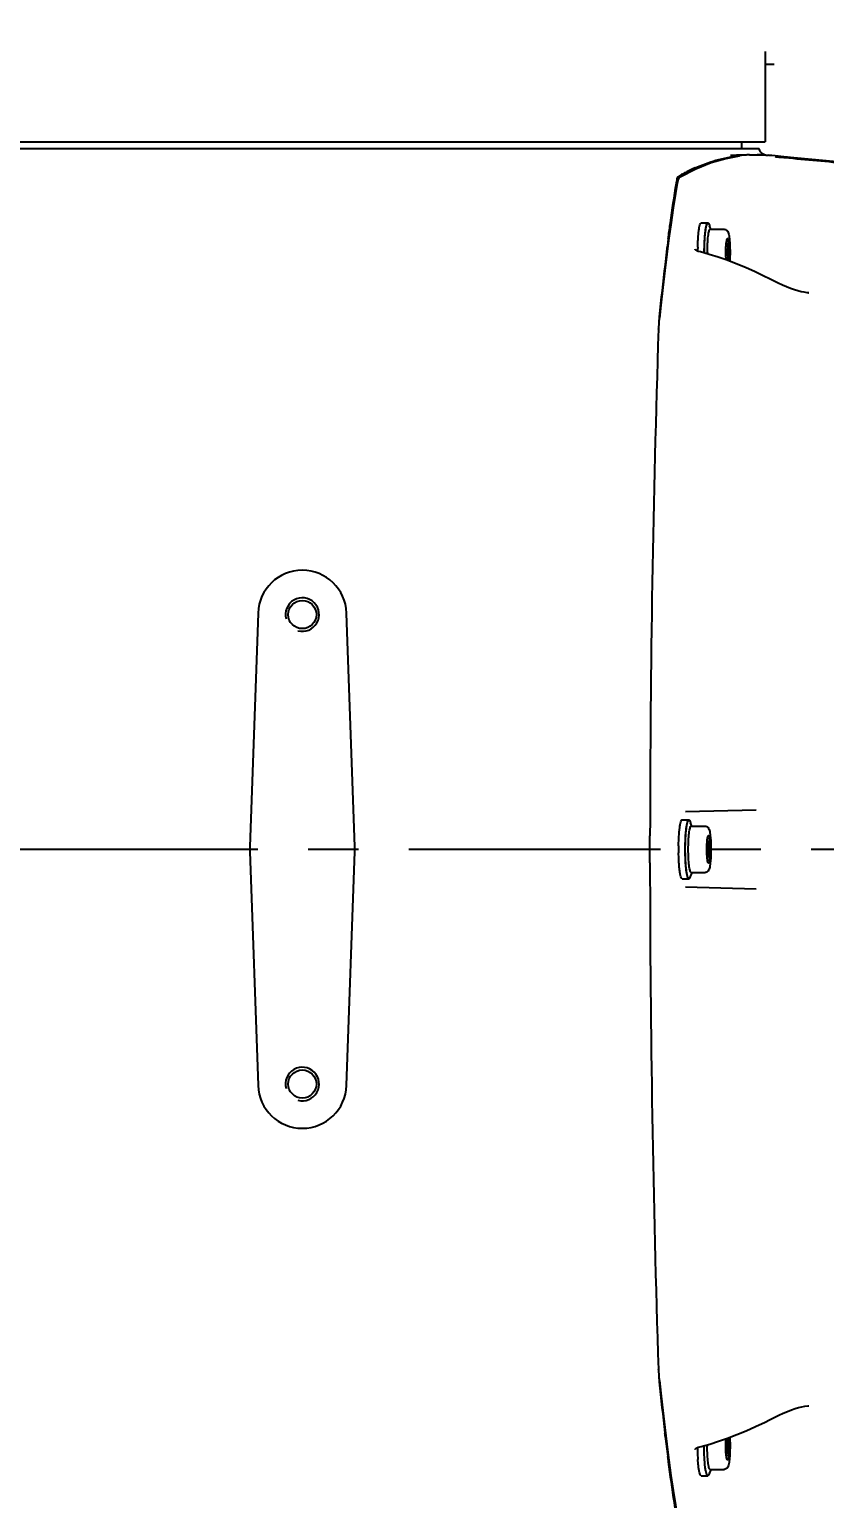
# Model space of a CAD drawing. Header units: millimetres. Extents: x 5828 to 6704, y 123 to 421.
# Drawn here: x 6606.85 to 6612.77, y 225.04 to 236 of the extents above; entities that cross this region are included whole.
import ezdxf

# ---------------------------------------------------------------- set-up
doc = ezdxf.new("R2010")
doc.units = ezdxf.units.MM
doc.linetypes.add('BANKLINE1', pattern=[5.5, 4, -1.5])
doc.linetypes.add('CENTER', pattern=[0.6, 0.375, -0.075, 0.075, -0.075])
doc.layers.add('00_COMPONENTS', color=7, linetype='BANKLINE1')
doc.layers.add('外形图', color=7, linetype='Continuous')
doc.styles.add('微软雅黑', font='msyh.ttc', dxfattribs={"height": 2.1})
doc.dimstyles.new('尺寸标注_1_20比例', dxfattribs={"dimtxt": 2.1, "dimasz": 1.7, "dimexe": 0.5, "dimexo": 0.4, "dimgap": 0.5, "dimtad": 1, "dimdec": 1, "dimlfac": 20, "dimdsep": 46, "dimtxsty": '微软雅黑', "dimcen": 0.09, "dimadec": 0, "dimazin": 0, "dimtp": 0.01, "dimtm": 0.01, "dimtfac": 1, "dimtdec": 1, "dimtofl": 0, "dimtmove": 0, "dimatfit": 3, "dimfxl": 1, "dimtolj": 1, "dimarcsym": 0})

# ---------------------------------------------------------------- blocks, each defined once
blk = doc.blocks.new('*D1537')
at = {"layer": '00_COMPONENTS', "color": 0, "linetype": 'ByBlock', "lineweight": -2, "ltscale": 20}
for p, q in [((6664.494, 238.543), (6655.571, 236.97)), ((6569.885, 229.883), (6574.569, 229.883))]:
    blk.add_line(p, q, dxfattribs=at)
blk.add_arc((6615.38, 229.883), 41.311, 12.358, 177.642, dxfattribs=at)
at = {"layer": '00_COMPONENTS', "color": 0}
for points in [[(6655.456, 238.669), (6656.011, 238.779), (6656.063, 237.056)], [(6573.821, 231.588), (6574.387, 231.577), (6574.069, 229.883)]]:
    blk.add_solid(points, dxfattribs=at)
at = {"layer": 'Defpoints', "color": 0}
for p in [(6631.742, 267.815), (6664.888, 238.613), (6569.485, 229.883), (6615.38, 229.883)]:
    blk.add_point(p, dxfattribs=at)
at = {"layer": '00_COMPONENTS', "color": 0, "insert": (6611.641, 272.621), "char_height": 2.1, "attachment_point": 5, "rotation": 5, "style": '微软雅黑'}
blk.add_mtext('\\A1;-\\A1;170%%d', dxfattribs=at)
blk = doc.blocks.new('*D1538')
at = {"layer": '00_COMPONENTS', "color": 0, "linetype": 'ByBlock', "lineweight": -2, "ltscale": 20}
for p, q in [((6574.469, 229.883), (6574.639, 229.883)), ((6649.886, 223.799), (6656.487, 222.635))]:
    blk.add_line(p, q, dxfattribs=at)
blk.add_arc((6615.38, 229.883), 41.241, 182.3619, 347.6381, dxfattribs=at)
at = {"layer": '00_COMPONENTS', "color": 0}
for points in [[(6574.457, 228.189), (6573.89, 228.177), (6574.139, 229.883)], [(6655.943, 220.999), (6655.387, 221.109), (6655.995, 222.721)]]:
    blk.add_solid(points, dxfattribs=at)
at = {"layer": 'Defpoints', "color": 0}
for p in [(6574.069, 229.883), (6615.38, 229.883), (6649.492, 223.868), (6592.718, 195.426)]:
    blk.add_point(p, dxfattribs=at)
at = {"layer": '00_COMPONENTS', "color": 0, "insert": (6611.924, 190.383), "char_height": 2.1, "attachment_point": 5, "rotation": 355, "style": '微软雅黑'}
blk.add_mtext('\\A1;+\\A1;170%%d', dxfattribs=at)

msp = doc.modelspace()

# ---------------------------------------------------------------- linework, layer by layer
at = {"layer": '外形图', "linetype": 'Continuous'}
for p, q in [((6612.33, 235.8316), (6612.33, 235.2829)), ((6612.398, 235.7329), (6612.33, 235.7329)), ((6612.33, 235.2829), (6612.33, 235.1579)), ((6603.5111, 235.1579), (6612.3298, 235.1579)), ((6603.5126, 235.1079), (6612.2838, 235.1079)), ((6612.155, 235.1579), (6612.155, 235.1079)), ((6612.2135, 235.0601), (6612.2146, 235.0602)), ((6612.2146, 235.0602), (6612.2256, 235.0605)), ((6612.2256, 235.0605), (6612.2315, 235.0607)), ((6612.2315, 235.0607), (6612.2478, 235.0609)), ((6612.3214, 235.0581), (6612.2488, 235.0579)), ((6612.3797, 235.054), (6612.3214, 235.0581)), ((6611.8124, 234.9537), (6611.6965, 234.8945)), ((6611.9275, 234.9994), (6611.8124, 234.9537)), ((6612.4059, 235.0515), (6612.3772, 235.0543)), ((6612.3797, 235.054), (6612.3772, 235.0543)), ((6612.4918, 235.0433), (6612.4059, 235.0515)), ((6612.4146, 235.0434), (6612.4118, 235.0437)), ((6612.418, 235.043), (6612.4146, 235.0434)), ((6612.4242, 235.0424), (6612.418, 235.043)), ((6612.4343, 235.0413), (6612.4242, 235.0424)), ((6612.4477, 235.0401), (6612.4343, 235.0413)), ((6612.4682, 235.0382), (6612.4476, 235.0401)), ((6612.5074, 235.0345), (6612.4682, 235.0382)), ((6613.0594, 234.9892), (6612.4918, 235.0433)), ((6612.509, 235.0405), (6612.5232, 235.0392)), ((6611.669, 234.8477), (6611.6722, 234.8665)), ((6611.6747, 234.8517), (6611.6738, 234.8467)), ((6611.6965, 234.8945), (6611.6963, 234.8944)), ((6611.854, 234.5529), (6611.9036, 234.5529)), ((6611.9245, 234.5054), (6611.916, 234.5303)), ((6611.6124, 234.4394), (6611.5969, 234.3203)), ((6611.6075, 234.4318), (6611.6085, 234.4391)), ((6611.6085, 234.4391), (6611.6098, 234.4489)), ((6611.9207, 234.5054), (6612.0251, 234.5054)), ((6611.8076, 234.3574), (6611.8075, 234.3578)), ((6611.849, 234.3358), (6611.834, 234.3397)), ((6612.0529, 234.3769), (6612.0385, 234.3769)), ((6612.0529, 234.2889), (6612.0385, 234.2889)), ((6612.3583, 234.1377), (6612.3254, 234.1543)), ((6612.3918, 234.1209), (6612.3583, 234.1377)), ((6611.5672, 234.0708), (6611.553, 233.9406)), ((6612.6543, 234.0318), (6612.6548, 234.0317)), ((6611.553, 233.9406), (6611.5429, 233.8422)), ((6611.5351, 233.7599), (6611.5352, 233.7638)), ((6608.5499, 231.6444), (6608.489, 229.9003)), ((6609.2709, 229.9003), (6609.21, 231.6444)), ((6611.736, 230.1635), (6612.2643, 230.1775)), ((6611.7118, 230.1029), (6611.7614, 230.1029)), ((6611.7824, 230.0554), (6611.7739, 230.0803)), ((6611.7786, 230.0554), (6611.883, 230.0554)), ((6611.9108, 229.9269), (6611.8964, 229.9269)), ((6608.489, 229.8654), (6608.5499, 228.1214)), ((6609.21, 228.1214), (6609.2709, 229.8654)), ((6611.9108, 229.8389), (6611.8964, 229.8389)), ((6611.7824, 229.7104), (6611.7739, 229.6854)), ((6611.7786, 229.7104), (6611.883, 229.7104)), ((6611.7118, 229.6629), (6611.7614, 229.6629)), ((6611.736, 229.6022), (6612.2643, 229.5883)), ((6611.5352, 226.002), (6611.5351, 226.0059)), ((6611.5429, 225.9236), (6611.5527, 225.8282)), ((6612.3621, 225.63), (6612.3973, 225.6476)), ((6612.6544, 225.734), (6612.6541, 225.734)), ((6611.5815, 225.5712), (6611.5965, 225.4483)), ((6611.5836, 225.5239), (6611.5827, 225.5315)), ((6612.329, 225.6132), (6612.3621, 225.63)), ((6611.5851, 225.5118), (6611.5836, 225.5239)), ((6611.5857, 225.5065), (6611.5851, 225.5118)), ((6611.5965, 225.4483), (6611.6121, 225.3291)), ((6611.834, 225.4261), (6611.8529, 225.431)), ((6612.0519, 225.4769), (6612.0385, 225.4769)), ((6611.6062, 225.3439), (6611.6046, 225.3564)), ((6611.6068, 225.3396), (6611.6062, 225.3439)), ((6611.6085, 225.3267), (6611.6068, 225.3396)), ((6611.6098, 225.3169), (6611.6085, 225.3267)), ((6612.0519, 225.3889), (6612.0385, 225.3889)), ((6611.8529, 225.2129), (6611.9025, 225.2129)), ((6611.916, 225.2354), (6611.9159, 225.2351)), ((6611.9245, 225.2604), (6611.916, 225.2354)), ((6611.9197, 225.2604), (6612.0241, 225.2604)), ((6612.0241, 225.2604), (6612.0251, 225.2604))]:
    msp.add_line(p, q, dxfattribs=at)
at = {"layer": '外形图', "linetype": 'CENTER', "ltscale": 5}
msp.add_line((6549.6738, 229.8829), (6676.2752, 229.8829), dxfattribs=at)
at = {"layer": '外形图', "linetype": 'Continuous'}
for points in [[(6612.3252, 235.0615), (6612.3216, 235.0629), (6612.3167, 235.0653), (6612.3104, 235.0693), (6612.3033, 235.075), (6612.2963, 235.0827), (6612.2899, 235.0924), (6612.2848, 235.1042), (6612.2838, 235.1079)], [(6612.1372, 235.0494), (6612.0359, 235.0306), (6611.9275, 234.9994)], [(6612.4118, 235.0437), (6612.4098, 235.0439), (6612.409, 235.044), (6612.4084, 235.0441), (6612.408, 235.0442), (6612.4078, 235.0442)], [(6611.6738, 234.8467), (6611.6616, 234.7728), (6611.6448, 234.6657), (6611.6284, 234.5546), (6611.6124, 234.4394)], [(6611.6781, 234.8666), (6611.6769, 234.8621), (6611.6758, 234.8571), (6611.6747, 234.8517)], [(6611.6809, 234.8748), (6611.6794, 234.8709), (6611.6781, 234.8666)], [(6611.6963, 234.8944), (6611.6935, 234.8926), (6611.6899, 234.8894), (6611.6868, 234.8859), (6611.6844, 234.8822), (6611.6825, 234.8785), (6611.6809, 234.8748)], [(6611.5969, 234.3203), (6611.5818, 234.1974), (6611.5672, 234.0708)], [(6611.834, 234.3397), (6611.8306, 234.3407), (6611.8258, 234.3424), (6611.8214, 234.3445), (6611.8174, 234.3469), (6611.814, 234.3494), (6611.8112, 234.352), (6611.8092, 234.3543), (6611.8081, 234.3562), (6611.8076, 234.3574)], [(6612.3254, 234.1543), (6612.2546, 234.1883), (6612.1844, 234.2196), (6612.1151, 234.2482), (6612.0468, 234.274), (6611.9795, 234.2972), (6611.9135, 234.3177), (6611.849, 234.3358)], [(6612.6548, 234.0317), (6612.643, 234.0324), (6612.6218, 234.0351), (6612.5987, 234.0397), (6612.574, 234.0462), (6612.5477, 234.0544), (6612.5198, 234.0644), (6612.4903, 234.076), (6612.4592, 234.0892), (6612.4264, 234.1042), (6612.3918, 234.1209)], [(6611.5527, 225.8282), (6611.5669, 225.6979), (6611.5815, 225.5712)], [(6612.3973, 225.6476), (6612.4325, 225.6644), (6612.4654, 225.6792), (6612.4962, 225.6922), (6612.5255, 225.7035), (6612.5534, 225.7133), (6612.5796, 225.7212), (6612.6041, 225.7273), (6612.6268, 225.7315), (6612.6474, 225.7337), (6612.6546, 225.734)], [(6611.8529, 225.431), (6611.9174, 225.4492), (6611.9834, 225.4698), (6612.0506, 225.4931), (6612.1189, 225.5191), (6612.1881, 225.5477), (6612.2582, 225.5791), (6612.329, 225.6132)], [(6611.8136, 225.416), (6611.817, 225.4186), (6611.8211, 225.4211), (6611.8258, 225.4233), (6611.8309, 225.4252), (6611.834, 225.4261)], [(6611.6121, 225.3291), (6611.628, 225.2138), (6611.6444, 225.1026), (6611.6612, 224.9954), (6611.6738, 224.9191)], [(6611.8075, 225.408), (6611.8077, 225.4085), (6611.8082, 225.4097), (6611.8093, 225.4115), (6611.8111, 225.4136), (6611.8136, 225.416)]]:
    msp.add_lwpolyline(points, dxfattribs=at)
for centre in [(6608.88, 231.6329), (6608.88, 228.1329)]:
    msp.add_circle(centre, 0.105, dxfattribs=at)
for centre, radius, start, end in [((6612.4601, 226.0383), 9.0254, 91.87666, 92.47154), ((6612.2487, 234.05), 1.0107, 93.96725, 96.13565), ((6612.2529, 233.989), 1.0719, 92.10743, 93.96805), ((6612.2842, 234.2894), 0.7706, 82.92928, 84.9365), ((6612.3603, 233.7183), 1.3612, 113.94406, 116.84528), ((6612.077, 230.4125), 4.6481, 84.66666, 85.047), ((6611.9156, 234.8257), 0.2469, 169.1096, 170.49401), ((6612.4207, 233.6013), 1.4929, 118.23191, 119.59601), ((6612.3944, 233.6504), 1.4372, 116.8328, 118.23183), ((6627.9114, 232.2805), 16.4452, 172.48299, 173.15001), ((6611.9207, 234.5027), 0.00265, 90.00712, 96.33526), ((6613.5925, 234.3329), 1.7658, 179.17154, 179.70436), ((6613.551, 234.3336), 1.7242, 178.75296, 179.1719), ((6613.6498, 234.3329), 1.7734, 180.00003, 180.15391), ((6613.6165, 234.3329), 1.7396, 180.00003, 180.16177), ((6613.2903, 234.3329), 1.3909, 180.00005, 180.46143), ((6631.2015, 231.89), 19.7583, 173.16364, 174.2971), ((6612.6269, 233.7452), 1.0913, 174.31434, 175.77899), ((6729.2857, 229.8929), 117.814, 178.11907, 179.956211), ((6613.2426, 233.7069), 1.7083, 177.54745, 178.09162), ((6612.9879, 233.7189), 1.4533, 175.78906, 177.58799), ((6608.88, 231.6329), 0.3302, 2, 178), ((6608.88, 231.6329), 0.125, 255, 195), ((6611.7786, 230.0527), 0.00265, 90.00712, 96.33526), ((6613.4535, 229.8829), 1.7689, 179.17174, 180.00089), ((6613.4535, 229.8829), 1.7689, 179.99911, 180.82826), ((6727.2928, 229.8394), 115.8212, 180.027982, 181.896737), ((6611.7786, 229.713), 0.00265, 263.66474, 269.99288), ((6608.88, 228.1329), 0.125, 255, 195), ((6608.88, 228.1329), 0.3302, 182, 358), ((6613.2425, 226.0588), 1.7082, 181.90838, 182.45263), ((6612.9879, 226.0469), 1.4533, 182.4121, 184.21103), ((6612.6918, 226.0258), 1.1564, 184.24348, 185.08623), ((6612.5328, 226.0117), 0.9968, 185.09139, 185.71706), ((6631.249, 227.8809), 19.8061, 185.70384, 186.81225), ((6627.9515, 227.4899), 16.4856, 186.91028, 187.43606), ((6613.5913, 225.4328), 1.7655, 180.30814, 180.82848), ((6613.6486, 225.4329), 1.7733, 179.85597, 179.99997), ((6613.6154, 225.4329), 1.7395, 179.84827, 179.99997), ((6613.2893, 225.4329), 1.3909, 179.54937, 179.99994), ((6612.5892, 225.4448), 0.5517, 175.37549, 176.66001), ((6613.55, 225.4322), 1.7242, 180.8281, 181.24704), ((6613.3054, 225.4249), 1.4796, 181.17231, 183.51907), ((6612.1559, 225.3681), 0.1148, 191.60608, 192.15193), ((6612.0693, 225.3446), 0.026, 200.91921, 203.06481), ((6612.0704, 225.3446), 0.026, 200.91921, 203.06481), ((6611.9036, 225.2163), 0.00339, 261.15725, 269.97938), ((6611.8872, 225.2299), 0.0243, 328.96359, 330.23834), ((6611.8836, 225.2319), 0.0284, 330.26513, 332.4902), ((6611.8428, 225.2601), 0.0773, 337.85362, 341.10884), ((6611.9197, 225.263), 0.00265, 263.66474, 269.99288), ((6612.0241, 225.2877), 0.0274, 269.99909, 275.003)]:
    msp.add_arc(centre, radius, start, end, dxfattribs=at)
for centre, major_axis in [((6608.9889, 229.8829), (0.5002, 0)), ((6608.771, 229.8829), (-0.5002, 0))]:
    msp.add_ellipse(centre, major_axis=major_axis, ratio=0.9996569, start_param=3.106698, end_param=3.1764873, dxfattribs=at)
for points in [[(6612.2488, 235.0609), (6612.2657, 235.0611), (6612.2826, 235.0636), (6612.2994, 235.063)], [(6612.2994, 235.063), (6612.3103, 235.0626), (6612.3212, 235.0612), (6612.332, 235.0596)], [(6611.8079, 234.9624), (6611.8584, 234.9848), (6611.9105, 235.0041), (6611.9636, 235.0194)], [(6611.9636, 235.0194), (6612.0215, 235.0361), (6612.0808, 235.0485), (6612.1407, 235.0549)], [(6612.9817, 234.9903), (6612.8236, 235.005), (6612.6655, 235.0198), (6612.5074, 235.0345)], [(6611.9144, 234.5348), (6611.915, 234.5333), (6611.9155, 234.5318), (6611.916, 234.5303)], [(6612.0529, 234.3769), (6612.0497, 234.3625), (6612.0477, 234.3477), (6612.0477, 234.3329)], [(6612.0477, 234.3329), (6612.0477, 234.3181), (6612.0497, 234.3033), (6612.0529, 234.2889)], [(6612.0529, 234.2889), (6612.0499, 234.2843), (6612.0473, 234.2796), (6612.0453, 234.2745)], [(6611.7722, 230.0848), (6611.7728, 230.0833), (6611.7734, 230.0818), (6611.7739, 230.0803)], [(6611.4716, 229.8829), (6611.4716, 229.9162), (6611.4716, 229.9496), (6611.4717, 229.983)], [(6611.9108, 229.9269), (6611.9076, 229.9125), (6611.9055, 229.8977), (6611.9055, 229.8829)], [(6611.4717, 229.7828), (6611.4716, 229.8162), (6611.4716, 229.8495), (6611.4716, 229.8829)], [(6611.9055, 229.8829), (6611.9055, 229.8681), (6611.9076, 229.8533), (6611.9108, 229.8389)], [(6611.7739, 229.6854), (6611.7734, 229.6839), (6611.7728, 229.6825), (6611.7722, 229.681)], [(6612.0444, 225.491), (6612.0463, 225.486), (6612.049, 225.4813), (6612.0519, 225.4769)], [(6612.0519, 225.4769), (6612.0487, 225.4625), (6612.0466, 225.4477), (6612.0466, 225.4329)], [(6612.0466, 225.4329), (6612.0466, 225.4181), (6612.0487, 225.4033), (6612.0519, 225.3889)], [(6611.902, 225.2133), (6611.9014, 225.2135), (6611.9009, 225.2139), (6611.9004, 225.2144)], [(6611.9057, 225.2144), (6611.9051, 225.2138), (6611.9043, 225.2133), (6611.9035, 225.213)], [(6611.9068, 225.2188), (6611.9061, 225.2181), (6611.9053, 225.2175), (6611.9043, 225.2173)], [(6611.908, 225.2174), (6611.9074, 225.2163), (6611.9066, 225.2152), (6611.9057, 225.2144)], [(6611.9113, 225.2247), (6611.91, 225.2225), (6611.9086, 225.2205), (6611.9068, 225.2188)], [(6611.9113, 225.2246), (6611.9106, 225.2226), (6611.9098, 225.2207), (6611.9088, 225.2188)], [(6611.9144, 225.231), (6611.9135, 225.2288), (6611.9125, 225.2267), (6611.9113, 225.2247)]]:
    msp.add_open_spline(points, degree=3, dxfattribs=at)
for points, knots in [([(6612.332, 235.0596), (6612.3353, 235.0591), (6612.3421, 235.0581), (6612.3488, 235.0572), (6612.3522, 235.0569)], [0, 0, 0, 0, 0.5009919, 1, 1, 1, 1]), ([(6612.4687, 235.0441), (6612.4698, 235.044), (6612.473, 235.0437), (6612.4762, 235.0435), (6612.4783, 235.0433)], [0, 0, 0, 0, 0.3386233, 1, 1, 1, 1]), ([(6611.6098, 234.4489), (6611.6144, 234.4837), (6611.6327, 234.6169), (6611.6528, 234.7498), (6611.669, 234.8477)], [0, 0, 0, 0, 0.2615474, 1, 1, 1, 1]), ([(6611.6732, 234.8723), (6611.6743, 234.878), (6611.6764, 234.8868), (6611.6797, 234.8958), (6611.682, 234.8983)], [0, 0, 0, 0, 0.6294376, 1, 1, 1, 1]), ([(6611.682, 234.8983), (6611.6822, 234.8985), (6611.6826, 234.8989), (6611.6831, 234.8993), (6611.6834, 234.8994)], [0, 0, 0, 0, 0.5319382, 1, 1, 1, 1]), ([(6611.8353, 234.4929), (6611.8364, 234.5015), (6611.8386, 234.5163), (6611.8432, 234.5354), (6611.8469, 234.5471), (6611.8518, 234.5529), (6611.854, 234.5529)], [0, 0, 0, 0, 0.4015137, 0.703774, 0.8999165, 1, 1, 1, 1]), ([(6611.8764, 234.3329), (6611.8764, 234.361), (6611.8776, 234.4129), (6611.8822, 234.474), (6611.8877, 234.5135), (6611.8924, 234.5341), (6611.8962, 234.5465), (6611.9013, 234.5529), (6611.9036, 234.5529)], [0, 0, 0, 0, 0.3748413, 0.6936056, 0.8167577, 0.9096356, 0.9698076, 1, 1, 1, 1]), ([(6611.8769, 234.3329), (6611.8769, 234.348), (6611.8773, 234.3775), (6611.879, 234.4202), (6611.8817, 234.459), (6611.8853, 234.4922), (6611.8891, 234.5156), (6611.8927, 234.5303), (6611.8953, 234.5383), (6611.8979, 234.544), (6611.9006, 234.5477), (6611.9042, 234.5491), (6611.9061, 234.5477), (6611.9068, 234.547)], [0, 0, 0, 0, 0.2021649, 0.3954322, 0.5713695, 0.7223285, 0.8419283, 0.8884647, 0.925646, 0.9534416, 0.9724921, 0.9855944, 1, 1, 1, 1]), ([(6611.9036, 234.5529), (6611.904, 234.5529), (6611.9065, 234.5523), (6611.908, 234.5501), (6611.909, 234.5484)], [0, 0, 0, 0, 0.1929992, 1, 1, 1, 1]), ([(6611.9068, 234.547), (6611.9077, 234.5461), (6611.9109, 234.5424), (6611.913, 234.538), (6611.9144, 234.5348)], [0, 0, 0, 0, 0.2634684, 1, 1, 1, 1]), ([(6611.909, 234.5484), (6611.9095, 234.5476), (6611.9118, 234.5432), (6611.9133, 234.5385), (6611.9144, 234.5348)], [0, 0, 0, 0, 0.1983505, 1, 1, 1, 1]), ([(6611.8272, 234.3711), (6611.8273, 234.3773), (6611.828, 234.4013), (6611.8292, 234.4252), (6611.8304, 234.4429)], [0, 0, 0, 0, 0.2608254, 1, 1, 1, 1]), ([(6611.8304, 234.4429), (6611.8307, 234.4474), (6611.832, 234.4641), (6611.8337, 234.4808), (6611.8353, 234.4929)], [0, 0, 0, 0, 0.2704372, 1, 1, 1, 1]), ([(6611.8994, 234.3329), (6611.8994, 234.3547), (6611.9003, 234.3951), (6611.9039, 234.4428), (6611.9082, 234.4737), (6611.9117, 234.49), (6611.9149, 234.4999), (6611.9186, 234.5052), (6611.9204, 234.5054)], [0, 0, 0, 0, 0.3722737, 0.689807, 0.8131668, 0.906886, 0.9684748, 1, 1, 1, 1]), ([(6612.0251, 234.5054), (6612.0329, 234.5054), (6612.0467, 234.4986), (6612.055, 234.4814), (6612.0593, 234.4643), (6612.0625, 234.4443), (6612.0651, 234.4206), (6612.0677, 234.383), (6612.0684, 234.3533), (6612.0684, 234.3329)], [0, 0, 0, 0, 0.1235013, 0.2108371, 0.2972229, 0.4029459, 0.5301787, 0.6757885, 1, 1, 1, 1]), ([(6612.0373, 234.3329), (6612.0373, 234.3497), (6612.0382, 234.3791), (6612.0409, 234.4086), (6612.0434, 234.4209)], [0, 0, 0, 0, 0.5730486, 1, 1, 1, 1]), ([(6612.0429, 234.4183), (6612.0417, 234.4115), (6612.0417, 234.3964), (6612.0487, 234.3833), (6612.0529, 234.3769)], [0, 0, 0, 0, 0.4761683, 1, 1, 1, 1]), ([(6612.0434, 234.4209), (6612.0437, 234.4219), (6612.0444, 234.4255), (6612.0454, 234.4291), (6612.0464, 234.4314)], [0, 0, 0, 0, 0.3003559, 1, 1, 1, 1]), ([(6612.0464, 234.4314), (6612.0471, 234.4329), (6612.048, 234.4355), (6612.0511, 234.4354), (6612.0525, 234.4335), (6612.0539, 234.4306), (6612.0559, 234.4243), (6612.0579, 234.4135), (6612.0599, 234.3974), (6612.0615, 234.3779), (6612.0624, 234.356), (6612.0626, 234.3407), (6612.0626, 234.3329)], [0, 0, 0, 0, 0.0441352, 0.0574557, 0.0761435, 0.1047052, 0.1441149, 0.2548379, 0.4040832, 0.5844565, 0.7866122, 1, 1, 1, 1]), ([(6612.0394, 234.2765), (6612.039, 234.2809), (6612.0377, 234.2996), (6612.0373, 234.3184), (6612.0373, 234.3329)], [0, 0, 0, 0, 0.231292, 1, 1, 1, 1]), ([(6612.0626, 234.3329), (6612.0626, 234.3272), (6612.0624, 234.3059), (6612.0614, 234.2845), (6612.0599, 234.269)], [0, 0, 0, 0, 0.2682536, 1, 1, 1, 1]), ([(6612.0684, 234.3329), (6612.0684, 234.3272), (6612.0682, 234.3051), (6612.0675, 234.2829), (6612.0665, 234.2665)], [0, 0, 0, 0, 0.257751, 1, 1, 1, 1]), ([(6611.6883, 229.9929), (6611.6886, 229.9974), (6611.6899, 230.0141), (6611.6916, 230.0308), (6611.6932, 230.0429)], [0, 0, 0, 0, 0.2704372, 1, 1, 1, 1]), ([(6611.6932, 230.0429), (6611.6943, 230.0515), (6611.6964, 230.0663), (6611.701, 230.0854), (6611.7048, 230.0971), (6611.7097, 230.1029), (6611.7118, 230.1029)], [0, 0, 0, 0, 0.4015137, 0.703774, 0.8999165, 1, 1, 1, 1]), ([(6611.7342, 229.8829), (6611.7342, 229.911), (6611.7354, 229.9629), (6611.74, 230.024), (6611.7455, 230.0635), (6611.7503, 230.0841), (6611.7541, 230.0965), (6611.7592, 230.1029), (6611.7614, 230.1029)], [0, 0, 0, 0, 0.3748413, 0.6936056, 0.8167577, 0.9096356, 0.9698076, 1, 1, 1, 1]), ([(6611.7348, 229.8829), (6611.7348, 229.898), (6611.7352, 229.9275), (6611.7368, 229.9702), (6611.7396, 230.009), (6611.7432, 230.0422), (6611.747, 230.0656), (6611.7506, 230.0803), (6611.7531, 230.0883), (6611.7558, 230.094), (6611.7584, 230.0977), (6611.762, 230.0991), (6611.7639, 230.0977), (6611.7647, 230.097)], [0, 0, 0, 0, 0.2021649, 0.3954322, 0.5713695, 0.7223285, 0.8419283, 0.8884647, 0.925646, 0.9534416, 0.9724921, 0.9855944, 1, 1, 1, 1]), ([(6611.7573, 229.8829), (6611.7573, 229.9047), (6611.7582, 229.9451), (6611.7617, 229.9928), (6611.766, 230.0237), (6611.7696, 230.04), (6611.7727, 230.0499), (6611.7765, 230.0552), (6611.7783, 230.0554)], [0, 0, 0, 0, 0.3722737, 0.689807, 0.8131668, 0.906886, 0.9684748, 1, 1, 1, 1]), ([(6611.7614, 230.1029), (6611.7619, 230.1029), (6611.7643, 230.1023), (6611.7659, 230.1001), (6611.7669, 230.0984)], [0, 0, 0, 0, 0.1929992, 1, 1, 1, 1]), ([(6611.7647, 230.097), (6611.7656, 230.0961), (6611.7687, 230.0924), (6611.7709, 230.088), (6611.7722, 230.0848)], [0, 0, 0, 0, 0.2634684, 1, 1, 1, 1]), ([(6611.7669, 230.0984), (6611.7674, 230.0976), (6611.7697, 230.0932), (6611.7712, 230.0885), (6611.7722, 230.0848)], [0, 0, 0, 0, 0.1983505, 1, 1, 1, 1]), ([(6611.883, 230.0554), (6611.8908, 230.0554), (6611.9046, 230.0486), (6611.9128, 230.0314), (6611.9172, 230.0143), (6611.9204, 229.9943), (6611.9229, 229.9706), (6611.9255, 229.933), (6611.9262, 229.9033), (6611.9262, 229.8829)], [0, 0, 0, 0, 0.1235013, 0.2108371, 0.2972229, 0.4029459, 0.5301787, 0.6757885, 1, 1, 1, 1]), ([(6611.6848, 229.9085), (6611.6849, 229.9158), (6611.6855, 229.944), (6611.6868, 229.9721), (6611.6883, 229.9929)], [0, 0, 0, 0, 0.2612718, 1, 1, 1, 1]), ([(6611.8951, 229.8829), (6611.8951, 229.8997), (6611.8961, 229.9291), (6611.8988, 229.9586), (6611.9013, 229.9709)], [0, 0, 0, 0, 0.5730486, 1, 1, 1, 1]), ([(6611.9008, 229.9683), (6611.8995, 229.9615), (6611.8995, 229.9464), (6611.9066, 229.9333), (6611.9108, 229.9269)], [0, 0, 0, 0, 0.4761683, 1, 1, 1, 1]), ([(6611.9013, 229.9709), (6611.9015, 229.9719), (6611.9023, 229.9755), (6611.9033, 229.9791), (6611.9043, 229.9814)], [0, 0, 0, 0, 0.3003559, 1, 1, 1, 1]), ([(6611.9043, 229.9814), (6611.9049, 229.9829), (6611.9058, 229.9855), (6611.909, 229.9854), (6611.9104, 229.9835), (6611.9117, 229.9806), (6611.9137, 229.9743), (6611.9158, 229.9635), (6611.9178, 229.9474), (6611.9193, 229.9279), (6611.9203, 229.906), (6611.9205, 229.8907), (6611.9205, 229.8829)], [0, 0, 0, 0, 0.0441352, 0.0574557, 0.0761435, 0.1047052, 0.1441149, 0.2548379, 0.4040832, 0.5844565, 0.7866122, 1, 1, 1, 1]), ([(6611.6875, 229.7841), (6611.6872, 229.79), (6611.6858, 229.8143), (6611.6851, 229.8387), (6611.6848, 229.8573)], [0, 0, 0, 0, 0.2394043, 1, 1, 1, 1]), ([(6611.7614, 229.6629), (6611.7592, 229.6629), (6611.7541, 229.6692), (6611.7503, 229.6817), (6611.7455, 229.7022), (6611.74, 229.7417), (6611.7354, 229.8029), (6611.7342, 229.8548), (6611.7342, 229.8829)], [0, 0, 0, 0, 0.0301924, 0.0903644, 0.1832423, 0.3063944, 0.6251587, 1, 1, 1, 1]), ([(6611.7647, 229.6688), (6611.7639, 229.668), (6611.762, 229.6667), (6611.7584, 229.668), (6611.7558, 229.6718), (6611.7531, 229.6774), (6611.7506, 229.6854), (6611.747, 229.7002), (6611.7432, 229.7236), (6611.7396, 229.7568), (6611.7368, 229.7956), (6611.7352, 229.8382), (6611.7348, 229.8678), (6611.7348, 229.8829)], [0, 0, 0, 0, 0.0144056, 0.0275079, 0.0465584, 0.074354, 0.1115353, 0.1580717, 0.2776715, 0.4286305, 0.6045678, 0.7978351, 1, 1, 1, 1]), ([(6611.7783, 229.7104), (6611.7765, 229.7106), (6611.7727, 229.7158), (6611.7696, 229.7258), (6611.766, 229.742), (6611.7617, 229.773), (6611.7582, 229.8206), (6611.7573, 229.8611), (6611.7573, 229.8829)], [0, 0, 0, 0, 0.0315252, 0.093114, 0.1868332, 0.310193, 0.6277263, 1, 1, 1, 1]), ([(6611.9262, 229.8829), (6611.9262, 229.8624), (6611.9255, 229.8328), (6611.9229, 229.7952), (6611.9204, 229.7714), (6611.9172, 229.7515), (6611.9128, 229.7344), (6611.9046, 229.7172), (6611.8908, 229.7104), (6611.883, 229.7104)], [0, 0, 0, 0, 0.3242317, 0.4698484, 0.5970765, 0.7028019, 0.7891946, 0.8765347, 1, 1, 1, 1]), ([(6611.9013, 229.7949), (6611.8988, 229.8072), (6611.8961, 229.8366), (6611.8951, 229.866), (6611.8951, 229.8829)], [0, 0, 0, 0, 0.4269266, 1, 1, 1, 1]), ([(6611.9108, 229.8389), (6611.9066, 229.8325), (6611.8995, 229.8193), (6611.8995, 229.8042), (6611.9008, 229.7974)], [0, 0, 0, 0, 0.5238189, 1, 1, 1, 1]), ([(6611.9205, 229.8829), (6611.9205, 229.875), (6611.9203, 229.8597), (6611.9193, 229.8378), (6611.9178, 229.8183), (6611.9158, 229.8022), (6611.9137, 229.7914), (6611.9117, 229.7851), (6611.9104, 229.7823), (6611.909, 229.7804), (6611.9058, 229.7802), (6611.9049, 229.7829), (6611.9043, 229.7844)], [0, 0, 0, 0, 0.213385, 0.4155377, 0.5959103, 0.7451575, 0.8558834, 0.895294, 0.9238564, 0.9425443, 0.9558649, 1, 1, 1, 1]), ([(6611.6932, 229.7228), (6611.6926, 229.7274), (6611.6901, 229.7478), (6611.6885, 229.7683), (6611.6875, 229.7841)], [0, 0, 0, 0, 0.2252653, 1, 1, 1, 1]), ([(6611.7118, 229.6629), (6611.7097, 229.6629), (6611.7048, 229.6687), (6611.701, 229.6804), (6611.6964, 229.6994), (6611.6943, 229.7143), (6611.6932, 229.7228)], [0, 0, 0, 0, 0.1000835, 0.296226, 0.5984863, 1, 1, 1, 1]), ([(6611.9043, 229.7844), (6611.904, 229.785), (6611.9027, 229.7884), (6611.9019, 229.792), (6611.9013, 229.7949)], [0, 0, 0, 0, 0.1994622, 1, 1, 1, 1]), ([(6611.7669, 229.6674), (6611.7665, 229.6667), (6611.7652, 229.6647), (6611.763, 229.6629), (6611.7614, 229.6629)], [0, 0, 0, 0, 0.3305138, 1, 1, 1, 1]), ([(6611.7722, 229.681), (6611.7709, 229.6777), (6611.7687, 229.6733), (6611.7656, 229.6697), (6611.7647, 229.6688)], [0, 0, 0, 0, 0.7365291, 1, 1, 1, 1]), ([(6611.7722, 229.681), (6611.7718, 229.6796), (6611.7704, 229.6749), (6611.7687, 229.6703), (6611.7669, 229.6674)], [0, 0, 0, 0, 0.3025118, 1, 1, 1, 1]), ([(6611.9025, 225.2129), (6611.9003, 225.2129), (6611.8952, 225.2192), (6611.8914, 225.2317), (6611.8866, 225.2522), (6611.8811, 225.2917), (6611.8765, 225.3529), (6611.8753, 225.4048), (6611.8753, 225.4329)], [0, 0, 0, 0, 0.0301924, 0.0903644, 0.1832423, 0.3063944, 0.6251587, 1, 1, 1, 1]), ([(6611.9194, 225.2604), (6611.9176, 225.2606), (6611.9138, 225.2658), (6611.9107, 225.2758), (6611.9071, 225.292), (6611.9028, 225.323), (6611.8993, 225.3706), (6611.8984, 225.4111), (6611.8984, 225.4329)], [0, 0, 0, 0, 0.0315252, 0.093114, 0.1868332, 0.310193, 0.6277263, 1, 1, 1, 1]), ([(6612.0684, 225.4329), (6612.0684, 225.4124), (6612.0677, 225.3828), (6612.0651, 225.3452), (6612.0625, 225.3214), (6612.0593, 225.3015), (6612.055, 225.2844), (6612.0467, 225.2672), (6612.0329, 225.2604), (6612.0251, 225.2604)], [0, 0, 0, 0, 0.3242317, 0.4698484, 0.5970765, 0.7028019, 0.7891946, 0.8765347, 1, 1, 1, 1]), ([(6612.0362, 225.4329), (6612.0362, 225.4378), (6612.0364, 225.4565), (6612.0372, 225.4752), (6612.0383, 225.4889)], [0, 0, 0, 0, 0.263269, 1, 1, 1, 1]), ([(6612.0424, 225.3449), (6612.0399, 225.3572), (6612.0372, 225.3866), (6612.0362, 225.416), (6612.0362, 225.4329)], [0, 0, 0, 0, 0.4269266, 1, 1, 1, 1]), ([(6612.0373, 225.4329), (6612.0373, 225.4367), (6612.0374, 225.4514), (6612.0379, 225.466), (6612.0385, 225.4769)], [0, 0, 0, 0, 0.2576218, 1, 1, 1, 1]), ([(6612.0385, 225.3888), (6612.0383, 225.3923), (6612.0376, 225.407), (6612.0373, 225.4217), (6612.0373, 225.4329)], [0, 0, 0, 0, 0.2391936, 1, 1, 1, 1]), ([(6612.0616, 225.4329), (6612.0616, 225.4252), (6612.0614, 225.4102), (6612.0605, 225.3887), (6612.059, 225.3694), (6612.057, 225.3534), (6612.0551, 225.3425), (6612.0531, 225.3359), (6612.0518, 225.3325), (6612.0485, 225.3289), (6612.0465, 225.3321), (6612.0459, 225.3333)], [0, 0, 0, 0, 0.211477, 0.4122897, 0.5923922, 0.7428345, 0.8564342, 0.8978854, 0.9287719, 0.9621372, 1, 1, 1, 1]), ([(6612.0626, 225.4329), (6612.0626, 225.4252), (6612.0624, 225.4102), (6612.0615, 225.3887), (6612.0601, 225.3694), (6612.0581, 225.3534), (6612.0562, 225.3425), (6612.0541, 225.3359), (6612.0529, 225.3325), (6612.0495, 225.3289), (6612.0475, 225.3321), (6612.0469, 225.3333)], [0, 0, 0, 0, 0.211477, 0.4122897, 0.5923922, 0.7428345, 0.8564342, 0.8978854, 0.9287719, 0.9621372, 1, 1, 1, 1]), ([(6612.0589, 225.4963), (6612.0593, 225.4916), (6612.061, 225.4705), (6612.0616, 225.4493), (6612.0616, 225.4329)], [0, 0, 0, 0, 0.2251958, 1, 1, 1, 1]), ([(6612.0599, 225.4967), (6612.0603, 225.4919), (6612.062, 225.4707), (6612.0626, 225.4494), (6612.0626, 225.4329)], [0, 0, 0, 0, 0.2248288, 1, 1, 1, 1]), ([(6612.0665, 225.4992), (6612.0668, 225.4939), (6612.0679, 225.4718), (6612.0684, 225.4497), (6612.0684, 225.4329)], [0, 0, 0, 0, 0.239228, 1, 1, 1, 1]), ([(6611.669, 224.918), (6611.6638, 224.9496), (6611.6424, 225.0823), (6611.6233, 225.2154), (6611.6098, 225.3169)], [0, 0, 0, 0, 0.238281, 1, 1, 1, 1]), ([(6611.8343, 225.2728), (6611.8337, 225.2774), (6611.8312, 225.2978), (6611.8296, 225.3183), (6611.8286, 225.3341)], [0, 0, 0, 0, 0.2252653, 1, 1, 1, 1]), ([(6612.0434, 225.345), (6612.0428, 225.3478), (6612.0404, 225.3624), (6612.0392, 225.3771), (6612.0385, 225.3888)], [0, 0, 0, 0, 0.1989229, 1, 1, 1, 1]), ([(6612.0519, 225.3889), (6612.0504, 225.3865), (6612.045, 225.3778), (6612.0415, 225.3676), (6612.041, 225.3601)], [0, 0, 0, 0, 0.2679962, 1, 1, 1, 1]), ([(6612.045, 225.3353), (6612.0448, 225.3359), (6612.0437, 225.339), (6612.0429, 225.3423), (6612.0424, 225.3449)], [0, 0, 0, 0, 0.2068494, 1, 1, 1, 1]), ([(6612.0461, 225.3353), (6612.0458, 225.3358), (6612.0448, 225.3387), (6612.0441, 225.3416), (6612.0436, 225.3439)], [0, 0, 0, 0, 0.2095636, 1, 1, 1, 1]), ([(6612.0459, 225.3333), (6612.0458, 225.3335), (6612.0456, 225.3338), (6612.0455, 225.3342), (6612.0454, 225.3344)], [0, 0, 0, 0, 0.4851326, 1, 1, 1, 1]), ([(6612.0469, 225.3333), (6612.0468, 225.3335), (6612.0467, 225.3338), (6612.0465, 225.3342), (6612.0464, 225.3344)], [0, 0, 0, 0, 0.4851326, 1, 1, 1, 1]), ([(6611.8529, 225.2129), (6611.8508, 225.2129), (6611.8459, 225.2187), (6611.8421, 225.2304), (6611.8375, 225.2494), (6611.8354, 225.2643), (6611.8343, 225.2728)], [0, 0, 0, 0, 0.1000835, 0.296226, 0.5984863, 1, 1, 1, 1]), ([(6611.9031, 225.2129), (6611.9029, 225.2129), (6611.9025, 225.213), (6611.9022, 225.2132), (6611.902, 225.2133)], [0, 0, 0, 0, 0.4889899, 1, 1, 1, 1]), ([(6611.9035, 225.213), (6611.9034, 225.213), (6611.903, 225.2129), (6611.9027, 225.2129), (6611.9025, 225.2129)], [0, 0, 0, 0, 0.5051577, 1, 1, 1, 1]), ([(6611.909, 225.2174), (6611.9086, 225.2167), (6611.9074, 225.2147), (6611.9052, 225.2129), (6611.9036, 225.2129)], [0, 0, 0, 0, 0.3305138, 1, 1, 1, 1]), ([(6611.9144, 225.231), (6611.914, 225.2296), (6611.9125, 225.2249), (6611.9108, 225.2203), (6611.909, 225.2174)], [0, 0, 0, 0, 0.3025118, 1, 1, 1, 1])]:
    msp.add_open_spline(points, degree=3, knots=knots, dxfattribs=at)

# ---------------------------------------------------------------- dimensions: what is measured, and where the dimension line sits
at = {"layer": '00_COMPONENTS', "linetype": 'ByBlock', "ltscale": 20}
for base, p1, p2, text, picture, middle in [((6631.7423, 267.8151), (6569.4847, 229.8829), (6664.8882, 238.6125), '\\A1;-<>', '*D1537', (6611.6409, 272.6211)), ((6592.7175, 195.4263), (6574.0692, 229.8829), (6649.492, 223.868), '\\A1;+<>', '*D1538', (6611.9242, 190.3832))]:
    dim = msp.add_angular_dim_3p(base=base, center=(6615.38, 229.8829), p1=p1, p2=p2, text=text, dimstyle='尺寸标注_1_20比例', dxfattribs=at)
    dim.commit()
    dim.dimension.update_dxf_attribs({"geometry": picture, "text_midpoint": middle})

doc.saveas('drawing.dxf')
